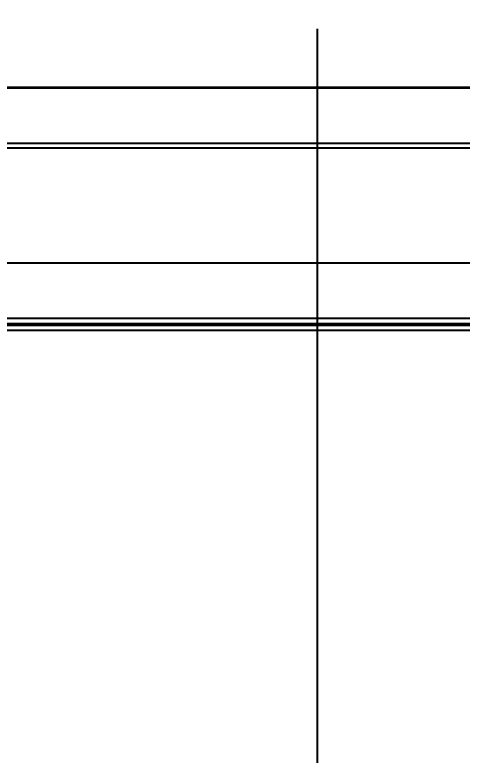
# Model space of a CAD drawing. Extents: x 79822 to 122366, y -56021 to -28815.
# Drawn here: x 82210.2 to 82403.9, y -43252.6 to -42932.4 of the extents above; entities that cross this region are included whole.
import ezdxf
from ezdxf.lldxf.tags import DXFTag

# ---------------------------------------------------------------- set-up
doc = ezdxf.new("R2010")
doc.units = 0
doc.header["$LTSCALE"] = 100
doc.header["$MEASUREMENT"] = 0
doc.styles.get("Standard").update_dxf_attribs({"font": ''})
doc.styles.get('Standard').set_extended_font_data('SimSun')
tags = doc.linetypes.add('CENTER', pattern=[2, 1.25, -0.25, 0.25, -0.25]).pattern_tags.tags
tags[10:11] = [DXFTag(74, 4), DXFTag(75, 0), DXFTag(340, '0'), DXFTag(46, 1.0), DXFTag(50, 0.0), DXFTag(44, 0.0), DXFTag(45, 0.0)]
tags[8:9] = [DXFTag(74, 4), DXFTag(75, 0), DXFTag(340, '0'), DXFTag(46, 1.0), DXFTag(50, 0.0), DXFTag(44, 0.0), DXFTag(45, 0.0)]
tags[6:7] = [DXFTag(74, 4), DXFTag(75, 0), DXFTag(340, '0'), DXFTag(46, 1.0), DXFTag(50, 0.0), DXFTag(44, 0.0), DXFTag(45, 0.0)]
tags[4:5] = [DXFTag(74, 4), DXFTag(75, 0), DXFTag(340, '0'), DXFTag(46, 1.0), DXFTag(50, 0.0), DXFTag(44, 0.0), DXFTag(45, 0.0)]
doc.dimstyles.new('ISO-25', dxfattribs={"dimtxt": 35, "dimasz": 35, "dimexe": 1.25, "dimexo": 0.625, "dimtad": 1, "dimtoh": 1, "dimdec": 0, "dimtxsty": 'Standard', "dimcen": 2.5, "dimadec": 0, "dimazin": 0, "dimtfac": 1, "dimtdec": 0, "dimtmove": 0, "dimatfit": 3, "dimfxl": 0, "dimarcsym": 0})

# ---------------------------------------------------------------- blocks, each defined once
blk = doc.blocks.new('*D105')
at = {"color": 0, "lineweight": -2}
for p, q in [((81941.85, -43062.97), (81941.85, -42881.39)), ((82740.61, -43065.27), (82740.61, -42881.39)), ((81976.85, -42882.64), (82705.61, -42882.64))]:
    blk.add_line(p, q, dxfattribs=at)
at = {"color": 0}
for points in [[(81976.85, -42876.81), (81976.85, -42888.48), (81941.85, -42882.64)], [(82705.61, -42888.48), (82705.61, -42876.81), (82740.61, -42882.64)]]:
    blk.add_solid(points, dxfattribs=at)
at = {"layer": 'Defpoints', "color": 0}
for p in [(82740.61, -42882.64), (81941.85, -43063.6), (82740.61, -43065.9)]:
    blk.add_point(p, dxfattribs=at)
at = {"color": 0, "insert": (82341.23, -42864.52), "char_height": 35, "attachment_point": 5}
blk.add_mtext('799', dxfattribs=at)

msp = doc.modelspace()

# ---------------------------------------------------------------- linework, layer by layer
at = {"color": 1, "linetype": 'CENTER'}
msp.add_line((82341.11, -42938.46), (82341.11, -45182.21), dxfattribs=at)
at = {"color": 7, "linetype": 'Continuous'}
for p, q in [((82094.4, -42963.89), (82587.82, -42963.89)), ((82095, -42963.6), (82587.22, -42963.6)), ((82052.11, -42989.87), (82630.11, -42989.87)), ((82052.71, -42987.96), (82629.51, -42987.96)), ((82052.11, -43039.6), (82630.11, -43039.6)), ((81979.21, -43063.6), (82703.61, -43063.6)), ((81943.91, -43065.9), (82738.31, -43065.9)), ((81944.91, -43066.6), (82736.91, -43066.6)), ((82734.61, -43068.9), (81947.21, -43068.9))]:
    msp.add_line(p, q, dxfattribs=at)

# ---------------------------------------------------------------- dimensions: what is measured, and where the dimension line sits
at = {"color": 3}
dim = msp.add_linear_dim(base=(82740.61, -42882.64), p1=(81941.85, -43063.6), p2=(82740.61, -43065.9), dimstyle='ISO-25', dxfattribs=at)
dim.commit()
dim.dimension.update_dxf_attribs({"geometry": '*D105', "text_midpoint": (82341.23, -42864.52)})

doc.saveas('drawing.dxf')
